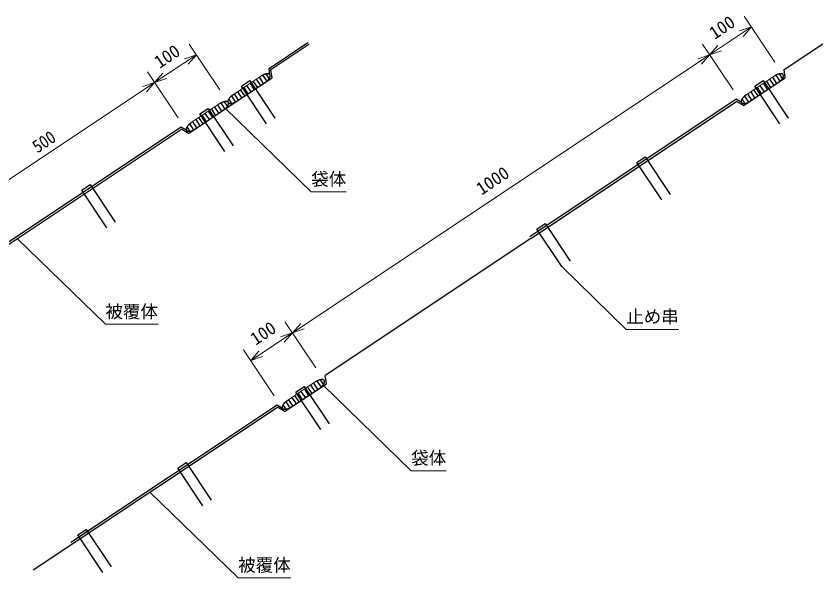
# Model space of a CAD drawing. Units: millimetres, scale not verified. Extents: x 100 to 4100, y 100 to 2919.
# Drawn here: x 955 to 2564, y 819 to 1940 of the extents above; entities that cross this region are included whole.
import ezdxf
from ezdxf.enums import TextEntityAlignment as Align

# ---------------------------------------------------------------- set-up
doc = ezdxf.new("R2010")
doc.units = ezdxf.units.MM
doc.header["$LTSCALE"] = 10
for name, color, linetype, lineweight in [('C-STR', 7, 'Continuous', 25), ('C-STR-DIM', 1, 'Continuous', 13), ('C-STR-HTXT', 1, 'Continuous', 13)]:
    doc.layers.add(name, color=color, linetype=linetype, lineweight=lineweight)
doc.styles.add('ＭＳ ゴシック', font='')
doc.styles.get('ＭＳ ゴシック').set_extended_font_data('MS Gothic')

msp = doc.modelspace()

# ---------------------------------------------------------------- linework, layer by layer
at = {"layer": 'C-STR'}
for p, q in [((1459.6, 1835.17), (1536.76, 1886.6)), ((1463.22, 1832.89), (1538.93, 1883.36)), ((2486.85, 1832.89), (2564.01, 1884.32)), ((1461.33, 1822.61), (1459.6, 1835.17)), ((1446.75, 1821.66), (1454.84, 1809.52)), ((1460.06, 1815.21), (1454.01, 1824.28)), ((1465.49, 1816.37), (1463.22, 1832.89)), ((2470.38, 1821.66), (2478.47, 1809.52)), ((2483.69, 1815.21), (2477.64, 1824.28)), ((2489.12, 1816.37), (2486.85, 1832.89)), ((1382.29, 1760.9), (1465.49, 1816.37)), ((1404.48, 1799.73), (1421.12, 1810.83)), ((1421.12, 1810.83), (1471.04, 1735.94)), ((1421.67, 1805.19), (1429.99, 1792.71)), ((1427.91, 1809.35), (1436.23, 1796.87)), ((1434.15, 1813.51), (1442.47, 1801.03)), ((1448.71, 1805.19), (1440.39, 1817.67)), ((2405.92, 1760.9), (2489.12, 1816.37)), ((2428.1, 1799.73), (2444.75, 1810.83)), ((2444.75, 1810.83), (2494.67, 1735.94)), ((2445.3, 1805.19), (2453.62, 1792.71)), ((2451.54, 1809.35), (2459.86, 1796.87)), ((2457.78, 1813.51), (2466.1, 1801.03)), ((2472.34, 1805.19), (2464.02, 1817.67)), ((1396.71, 1788.55), (1405.03, 1776.06)), ((1411.27, 1780.23), (1402.95, 1792.71)), ((1454.4, 1724.85), (1404.48, 1799.73)), ((1409.19, 1796.87), (1417.51, 1784.39)), ((1423.79, 1788.48), (1415.47, 1800.96)), ((2420.34, 1788.55), (2428.66, 1776.07)), ((2434.9, 1780.23), (2426.58, 1792.71)), ((2478.03, 1724.85), (2428.1, 1799.73)), ((2432.82, 1796.87), (2441.14, 1784.39)), ((2447.42, 1788.48), (2439.1, 1800.96)), ((1385.09, 1765.41), (1379.21, 1774.24)), ((1384.37, 1780.01), (1392.41, 1767.95)), ((1398.79, 1771.9), (1390.47, 1784.39)), ((2390.83, 1773.57), (1979.41, 1499.28)), ((2401.76, 1767.14), (2390.83, 1773.57)), ((2408.72, 1765.41), (2402.84, 1774.24)), ((2408, 1780.01), (2416.04, 1767.95)), ((2422.42, 1771.9), (2414.1, 1784.39)), ((1299.08, 1705.43), (1382.29, 1760.9)), ((1321.27, 1744.26), (1337.91, 1755.36)), ((1337.91, 1755.36), (1387.83, 1680.47)), ((1344.71, 1753.88), (1353.03, 1741.4)), ((1350.95, 1758.04), (1359.27, 1745.56)), ((1365.51, 1749.72), (1357.19, 1762.2)), ((1363.54, 1766.19), (1371.63, 1754.05)), ((1376.85, 1759.74), (1370.8, 1768.81)), ((1981.57, 1496.03), (2391.55, 1769.35)), ((2405.92, 1760.9), (2391.55, 1769.35)), ((1371.19, 1669.38), (1321.27, 1744.26)), ((1325.98, 1741.4), (1334.31, 1728.92)), ((1340.59, 1733.01), (1332.27, 1745.49)), ((1338.47, 1749.72), (1346.79, 1737.24)), ((1301.16, 1724.54), (1309.21, 1712.48)), ((1315.58, 1716.43), (1307.26, 1728.92)), ((1313.5, 1733.08), (1321.82, 1720.59)), ((1328.06, 1724.76), (1319.74, 1737.24)), ((1284, 1718.1), (872.57, 1443.81)), ((874.74, 1440.56), (1284.71, 1713.88)), ((1294.92, 1711.67), (1284, 1718.1)), ((1299.08, 1705.43), (1284.71, 1713.88)), ((1301.88, 1709.94), (1296, 1718.77)), ((2192.96, 1647.66), (2209.61, 1658.76)), ((2209.61, 1658.76), (2259.53, 1583.87)), ((2242.89, 1572.78), (2192.96, 1647.66)), ((1086.13, 1592.19), (1102.77, 1603.29)), ((1102.77, 1603.29), (1152.69, 1528.4)), ((1136.05, 1517.31), (1086.13, 1592.19)), ((1993.27, 1514.54), (2009.91, 1525.63)), ((2043.2, 1439.65), (1993.27, 1514.54)), ((2009.91, 1525.63), (2059.84, 1450.75)), ((1981.57, 1496.03), (1571.59, 1222.72)), ((1573.87, 1206.2), (1571.59, 1222.72)), ((1557.09, 1195.02), (1548.76, 1207.5)), ((1555.12, 1211.49), (1563.21, 1199.35)), ((1568.43, 1205.04), (1562.38, 1214.11)), ((1490.66, 1150.73), (1573.87, 1206.2)), ((1512.85, 1189.56), (1529.49, 1200.66)), ((1532.17, 1178.31), (1523.84, 1190.8)), ((1529.49, 1200.66), (1579.41, 1125.77)), ((1530.04, 1195.02), (1538.36, 1182.54)), ((1536.28, 1199.18), (1544.6, 1186.7)), ((1542.52, 1203.34), (1550.84, 1190.86)), ((1505.08, 1178.38), (1513.4, 1165.9)), ((1519.64, 1170.06), (1511.32, 1182.54)), ((1562.77, 1114.68), (1512.85, 1189.56)), ((1517.56, 1186.7), (1525.88, 1174.22)), ((989.16, 834.43), (1476.29, 1159.18)), ((1475.58, 1163.4), (1064.15, 889.11)), ((1486.5, 1156.97), (1475.58, 1163.4)), ((1490.66, 1150.73), (1476.29, 1159.18)), ((1493.46, 1155.24), (1487.58, 1164.07)), ((1492.74, 1169.84), (1500.79, 1157.78)), ((1507.16, 1161.74), (1498.84, 1174.22)), ((1277.71, 1037.49), (1294.35, 1048.59)), ((1294.35, 1048.59), (1344.27, 973.7)), ((1327.63, 962.61), (1277.71, 1037.49)), ((1078.02, 904.37), (1094.66, 915.46)), ((1127.94, 829.48), (1078.02, 904.37)), ((1094.66, 915.46), (1144.58, 840.58))]:
    msp.add_line(p, q, dxfattribs=at)
at = {"layer": 'C-STR', "lineweight": 13}
for p, q in [((1415.57, 1801.12), (1443.44, 1819.7)), ((2439.2, 1801.12), (2467.07, 1819.7)), ((1423.89, 1788.64), (1451.76, 1807.22)), ((2447.52, 1788.64), (2475.39, 1807.22)), ((1415.57, 1801.12), (1387.7, 1782.54)), ((1423.89, 1788.64), (1396.02, 1770.06)), ((2439.2, 1801.12), (2411.32, 1782.54)), ((2447.52, 1788.64), (2419.65, 1770.06)), ((1332.36, 1745.65), (1360.24, 1764.23)), ((1332.36, 1745.65), (1304.49, 1727.07)), ((1340.68, 1733.17), (1368.56, 1751.75)), ((1340.68, 1733.17), (1312.81, 1714.59)), ((1523.94, 1190.95), (1551.82, 1209.53)), ((1523.94, 1190.95), (1496.07, 1172.37)), ((1532.26, 1178.47), (1560.14, 1197.05)), ((1532.26, 1178.47), (1504.39, 1159.89))]:
    msp.add_line(p, q, dxfattribs=at)
at = {"layer": 'C-STR'}
for centre, radius, start, end in [((1463.54, 1789.56), 36.23, 121.4157, 123.69043), ((1463.23, 1790.06), 35.63, 119.11592, 121.41486), ((1462.63, 1791.13), 34.41, 116.7598, 119.11162), ((1461.82, 1792.72), 32.63, 114.31622, 116.75187), ((1460.88, 1794.79), 30.36, 111.75018, 114.3043), ((1459.9, 1797.24), 27.72, 109.02114, 111.73375), ((1458.94, 1799.98), 24.82, 106.08091, 108.99945), ((1458.09, 1802.89), 21.78, 102.87105, 106.05294), ((1457.4, 1805.85), 18.74, 99.31973, 102.83543), ((1456.92, 1808.75), 15.8, 95.33798, 99.27466), ((1456.65, 1811.47), 13.07, 90.81592, 95.28119), ((1456.6, 1813.91), 10.63, 85.62015, 90.74463), ((1456.75, 1816.01), 8.52, 79.59551, 85.53128), ((1457.05, 1817.72), 6.79, 72.57765, 79.48629), ((1457.44, 1819.02), 5.43, 64.42748, 72.44731), ((1457.86, 1819.92), 4.44, 55.09899, 64.28061), ((1458.22, 1820.45), 3.79, 44.7352, 54.95058), ((1458.45, 1820.69), 3.46, 33.73949, 44.61383), ((1451.83, 1821.46), 10.25, 336.54143, 341.85378), ((1458.47, 1820.71), 3.44, 22.72667, 33.68001), ((1453.78, 1820.84), 8.21, 341.73462, 347.89859), ((1458.21, 1820.6), 3.72, 12.32453, 22.74969), ((1455.42, 1820.5), 6.54, 347.76027, 354.93579), ((1457.64, 1820.46), 4.31, 2.95967, 12.42073), ((1456.71, 1820.4), 5.24, 354.78717, 3.09804), ((2487.17, 1789.56), 36.23, 121.4157, 123.69043), ((2486.86, 1790.07), 35.63, 119.11592, 121.41486), ((2486.26, 1791.13), 34.41, 116.7598, 119.11162), ((2485.45, 1792.72), 32.63, 114.31622, 116.75187), ((2484.51, 1794.79), 30.36, 111.75018, 114.3043), ((2483.53, 1797.24), 27.72, 109.02114, 111.73375), ((2482.57, 1799.98), 24.82, 106.08091, 108.99945), ((2481.72, 1802.89), 21.78, 102.87105, 106.05294), ((2481.03, 1805.85), 18.74, 99.31973, 102.83543), ((2480.55, 1808.75), 15.8, 95.33798, 99.27466), ((2480.28, 1811.47), 13.07, 90.81592, 95.28119), ((2480.23, 1813.91), 10.63, 85.62015, 90.74463), ((2480.38, 1816.01), 8.52, 79.59551, 85.53128), ((2480.68, 1817.72), 6.79, 72.57765, 79.48629), ((2481.07, 1819.02), 5.43, 64.42748, 72.44731), ((2481.49, 1819.92), 4.44, 55.09899, 64.28061), ((2481.85, 1820.45), 3.79, 44.7352, 54.95058), ((2482.08, 1820.69), 3.46, 33.73949, 44.61383), ((2475.46, 1821.46), 10.25, 336.54143, 341.85378), ((2482.1, 1820.71), 3.44, 22.72667, 33.68001), ((2477.41, 1820.84), 8.21, 341.73462, 347.89859), ((2481.84, 1820.6), 3.72, 12.32453, 22.74969), ((2479.05, 1820.5), 6.54, 347.76027, 354.93579), ((2481.27, 1820.46), 4.31, 2.95967, 12.42073), ((2480.34, 1820.4), 5.24, 354.78717, 3.09804), ((1431.7, 1837.32), 36.18, 303.68785, 305.96602), ((1432.11, 1836.75), 35.47, 305.95991, 308.26931), ((1432.94, 1835.72), 34.15, 308.25941, 310.62916), ((1434.16, 1834.31), 32.28, 310.61504, 313.07688), ((1435.77, 1832.6), 29.94, 313.05789, 315.64763), ((1437.7, 1830.73), 27.25, 315.6229, 318.38221), ((1439.9, 1828.79), 24.32, 318.35055, 321.32909), ((1442.29, 1826.9), 21.27, 321.28893, 324.54708), ((1444.77, 1825.16), 18.24, 324.4964, 328.10844), ((1447.25, 1823.63), 15.33, 328.04474, 332.10262), ((1449.63, 1822.39), 12.64, 332.02299, 336.6399), ((2455.33, 1837.32), 36.18, 303.68785, 305.96602), ((2455.74, 1836.75), 35.47, 305.95991, 308.26931), ((2456.57, 1835.72), 34.15, 308.25941, 310.62916), ((2457.79, 1834.31), 32.28, 310.61504, 313.07688), ((2459.4, 1832.61), 29.94, 313.05789, 315.64763), ((2461.33, 1830.73), 27.25, 315.6229, 318.38221), ((2463.53, 1828.79), 24.32, 318.35055, 321.32909), ((2465.92, 1826.9), 21.27, 321.28893, 324.54708), ((2468.4, 1825.16), 18.24, 324.4964, 328.10844), ((2470.87, 1823.63), 15.33, 328.04474, 332.10262), ((2473.26, 1822.39), 12.64, 332.02299, 336.6399), ((1382.75, 1769.35), 5.24, 174.78717, 183.09804), ((1384.04, 1769.25), 6.54, 167.76027, 174.93579), ((1385.68, 1768.92), 8.21, 161.73462, 167.89859), ((1387.63, 1768.3), 10.25, 156.54143, 161.85378), ((1389.83, 1767.37), 12.64, 152.02299, 156.6399), ((1392.21, 1766.12), 15.33, 148.04474, 152.10262), ((1394.69, 1764.6), 18.24, 144.4964, 148.10844), ((1397.17, 1762.86), 21.27, 141.28893, 144.54708), ((1399.56, 1760.97), 24.32, 138.35055, 141.32909), ((1401.76, 1759.03), 27.25, 135.6229, 138.38221), ((1403.69, 1757.15), 29.94, 133.05789, 135.64763), ((1405.3, 1755.45), 32.28, 130.61504, 133.07688), ((1406.52, 1754.04), 34.15, 128.25941, 130.62916), ((1407.35, 1753), 35.47, 125.95991, 128.26931), ((1407.76, 1752.43), 36.18, 123.68785, 125.96602), ((1375.92, 1800.2), 36.23, 301.4157, 303.69043), ((2406.38, 1769.35), 5.24, 174.78717, 183.09804), ((2407.67, 1769.25), 6.54, 167.76027, 174.93579), ((2409.31, 1768.92), 8.21, 161.73462, 167.89859), ((2411.26, 1768.3), 10.25, 156.54143, 161.85378), ((2413.46, 1767.37), 12.64, 152.02299, 156.6399), ((2415.84, 1766.12), 15.33, 148.04474, 152.10262), ((2418.32, 1764.6), 18.24, 144.4964, 148.10844), ((2420.8, 1762.86), 21.27, 141.28893, 144.54708), ((2423.19, 1760.97), 24.32, 138.35055, 141.32909), ((2425.39, 1759.03), 27.25, 135.6229, 138.38221), ((2427.32, 1757.15), 29.94, 133.05789, 135.64763), ((2428.93, 1755.45), 32.28, 130.61504, 133.07688), ((2430.15, 1754.04), 34.15, 128.25941, 130.62916), ((2430.97, 1753), 35.47, 125.95991, 128.26931), ((2431.39, 1752.44), 36.18, 123.68785, 125.96602), ((2399.55, 1800.2), 36.23, 301.4157, 303.69043), ((1380.34, 1734.09), 36.23, 121.4157, 123.69043), ((1380.02, 1734.6), 35.63, 119.11592, 121.41486), ((1379.43, 1735.66), 34.41, 116.7598, 119.11162), ((1378.62, 1737.25), 32.63, 114.31622, 116.75187), ((1377.68, 1739.32), 30.36, 111.75018, 114.3043), ((1376.69, 1741.77), 27.72, 109.02114, 111.73375), ((1375.74, 1744.51), 24.82, 106.08091, 108.99945), ((1374.89, 1747.42), 21.78, 102.87105, 106.05294), ((1374.2, 1750.38), 18.74, 99.31973, 102.83543), ((1349.73, 1780.25), 34.15, 308.25941, 310.62916), ((1373.71, 1753.28), 15.8, 95.33798, 99.27466), ((1350.96, 1778.84), 32.28, 310.61504, 313.07688), ((1373.44, 1756), 13.07, 90.81592, 95.28119), ((1352.56, 1777.13), 29.94, 313.05789, 315.64763), ((1373.4, 1758.44), 10.63, 85.62015, 90.74463), ((1354.5, 1775.26), 27.25, 315.6229, 318.38221), ((1373.54, 1760.54), 8.52, 79.59551, 85.53128), ((1356.7, 1773.32), 24.32, 318.35055, 321.32909), ((1373.84, 1762.25), 6.79, 72.57765, 79.48629), ((1359.08, 1771.43), 21.27, 321.28893, 324.54708), ((1374.24, 1763.55), 5.43, 64.42748, 72.44731), ((1361.56, 1769.69), 18.24, 324.4964, 328.10844), ((1374.66, 1764.45), 4.44, 55.09899, 64.28061), ((1364.04, 1768.16), 15.33, 328.04474, 332.10262), ((1375.02, 1764.98), 3.79, 44.7352, 54.95058), ((1381.82, 1769.29), 4.31, 182.95967, 192.42073), ((1366.42, 1766.92), 12.64, 332.02299, 336.6399), ((1381.24, 1769.16), 3.72, 192.32453, 202.74969), ((1375.25, 1765.22), 3.46, 33.73949, 44.61383), ((1380.99, 1769.05), 3.44, 202.72667, 213.68001), ((1368.63, 1765.99), 10.25, 336.54143, 341.85378), ((1375.26, 1765.24), 3.44, 22.72667, 33.68001), ((1381.01, 1769.07), 3.46, 213.73949, 224.61383), ((1370.58, 1765.37), 8.21, 341.73462, 347.89859), ((1375.01, 1765.13), 3.72, 12.32453, 22.74969), ((1381.24, 1769.3), 3.79, 224.7352, 234.95058), ((1372.21, 1765.03), 6.54, 347.76027, 354.93579), ((1374.43, 1764.99), 4.31, 2.95967, 12.42073), ((1373.5, 1764.93), 5.24, 354.78717, 3.09804), ((1381.6, 1769.84), 4.44, 235.09899, 244.28061), ((1382.02, 1770.74), 5.43, 244.42748, 252.44731), ((1382.41, 1772.04), 6.79, 252.57765, 259.48629), ((1382.71, 1773.74), 8.52, 259.59551, 265.53128), ((1382.86, 1775.85), 10.63, 265.62015, 270.74463), ((1382.81, 1778.29), 13.07, 270.81592, 275.28119), ((1382.54, 1781.01), 15.8, 275.33798, 279.27466), ((1382.06, 1783.9), 18.74, 279.31973, 282.83543), ((1381.37, 1786.87), 21.78, 282.87105, 286.05294), ((1380.52, 1789.78), 24.82, 286.08091, 288.99945), ((1379.56, 1792.52), 27.72, 289.02114, 291.73375), ((1378.57, 1794.97), 30.36, 291.75018, 294.3043), ((1377.64, 1797.03), 32.63, 294.31622, 296.75187), ((1376.83, 1798.63), 34.41, 296.7598, 299.11162), ((1376.23, 1799.69), 35.63, 299.11592, 301.41486), ((2405.45, 1769.29), 4.31, 182.95967, 192.42073), ((2404.87, 1769.16), 3.72, 192.32453, 202.74969), ((2404.62, 1769.05), 3.44, 202.72667, 213.68001), ((2404.64, 1769.07), 3.46, 213.73949, 224.61383), ((2404.87, 1769.3), 3.79, 224.7352, 234.95058), ((2405.23, 1769.84), 4.44, 235.09899, 244.28061), ((2405.64, 1770.74), 5.43, 244.42748, 252.44731), ((2406.04, 1772.04), 6.79, 252.57765, 259.48629), ((2406.34, 1773.75), 8.52, 259.59551, 265.53128), ((2406.49, 1775.85), 10.63, 265.62015, 270.74463), ((2406.44, 1778.29), 13.07, 270.81592, 275.28119), ((2406.17, 1781.01), 15.8, 275.33798, 279.27466), ((2405.68, 1783.9), 18.74, 279.31973, 282.83543), ((2405, 1786.87), 21.78, 282.87105, 286.05294), ((2404.14, 1789.78), 24.82, 286.08091, 288.99945), ((2403.19, 1792.52), 27.72, 289.02114, 291.73375), ((2402.2, 1794.97), 30.36, 291.75018, 294.3043), ((2401.26, 1797.03), 32.63, 294.31622, 296.75187), ((2400.46, 1798.63), 34.41, 296.7598, 299.11162), ((2399.86, 1799.69), 35.63, 299.11592, 301.41486), ((1348.49, 1781.85), 36.18, 303.68785, 305.96602), ((1348.91, 1781.28), 35.47, 305.95991, 308.26931), ((1316.35, 1705.5), 24.32, 138.35055, 141.32909), ((1318.55, 1703.56), 27.25, 135.6229, 138.38221), ((1320.49, 1701.68), 29.94, 133.05789, 135.64763), ((1322.09, 1699.98), 32.28, 130.61504, 133.07688), ((1323.32, 1698.57), 34.15, 128.25941, 130.62916), ((1324.14, 1697.53), 35.47, 125.95991, 128.26931), ((1324.56, 1696.97), 36.18, 123.68785, 125.96602), ((1299.55, 1713.88), 5.24, 174.78717, 183.09804), ((1298.62, 1713.82), 4.31, 182.95967, 192.42073), ((1300.84, 1713.78), 6.54, 167.76027, 174.93579), ((1298.04, 1713.69), 3.72, 192.32453, 202.74969), ((1302.47, 1713.45), 8.21, 161.73462, 167.89859), ((1297.78, 1713.58), 3.44, 202.72667, 213.68001), ((1304.42, 1712.83), 10.25, 156.54143, 161.85378), ((1297.8, 1713.6), 3.46, 213.73949, 224.61383), ((1306.63, 1711.9), 12.64, 152.02299, 156.6399), ((1298.03, 1713.83), 3.79, 224.7352, 234.95058), ((1309.01, 1710.65), 15.33, 148.04474, 152.10262), ((1298.39, 1714.37), 4.44, 235.09899, 244.28061), ((1311.49, 1709.13), 18.24, 144.4964, 148.10844), ((1298.81, 1715.27), 5.43, 244.42748, 252.44731), ((1313.97, 1707.39), 21.27, 141.28893, 144.54708), ((1299.2, 1716.57), 6.79, 252.57765, 259.48629), ((1299.51, 1718.28), 8.52, 259.59551, 265.53128), ((1299.65, 1720.38), 10.63, 265.62015, 270.74463), ((1299.6, 1722.82), 13.07, 270.81592, 275.28119), ((1299.34, 1725.54), 15.8, 275.33798, 279.27466), ((1298.85, 1728.43), 18.74, 279.31973, 282.83543), ((1298.16, 1731.4), 21.78, 282.87105, 286.05294), ((1297.31, 1734.31), 24.82, 286.08091, 288.99945), ((1296.36, 1737.05), 27.72, 289.02114, 291.73375), ((1295.37, 1739.5), 30.36, 291.75018, 294.3043), ((1294.43, 1741.56), 32.63, 294.31622, 296.75187), ((1293.62, 1743.16), 34.41, 296.7598, 299.11162), ((1293.03, 1744.22), 35.63, 299.11592, 301.41486), ((1292.71, 1744.73), 36.23, 301.4157, 303.69043), ((1571.91, 1179.39), 36.23, 121.4157, 123.69043), ((1571.6, 1179.9), 35.63, 119.11592, 121.41486), ((1571.01, 1180.96), 34.41, 116.7598, 119.11162), ((1570.2, 1182.55), 32.63, 114.31622, 116.75187), ((1569.26, 1184.62), 30.36, 111.75018, 114.3043), ((1568.27, 1187.07), 27.72, 109.02114, 111.73375), ((1567.32, 1189.81), 24.82, 106.08091, 108.99945), ((1566.47, 1192.72), 21.78, 102.87105, 106.05294), ((1565.78, 1195.69), 18.74, 99.31973, 102.83543), ((1565.29, 1198.58), 15.8, 95.33798, 99.27466), ((1565.02, 1201.3), 13.07, 90.81592, 95.28119), ((1564.97, 1203.74), 10.63, 85.62015, 90.74463), ((1565.12, 1205.84), 8.52, 79.59551, 85.53128), ((1565.42, 1207.55), 6.79, 72.57765, 79.48629), ((1565.82, 1208.85), 5.43, 64.42748, 72.44731), ((1566.23, 1209.75), 4.44, 55.09899, 64.28061), ((1566.6, 1210.28), 3.79, 44.7352, 54.95058), ((1558, 1212.22), 12.64, 332.02299, 336.6399), ((1566.82, 1210.52), 3.46, 33.73949, 44.61383), ((1560.21, 1211.29), 10.25, 336.54143, 341.85378), ((1566.84, 1210.54), 3.44, 22.72667, 33.68001), ((1562.15, 1210.67), 8.21, 341.73462, 347.89859), ((1566.59, 1210.43), 3.72, 12.32453, 22.74969), ((1563.79, 1210.34), 6.54, 347.76027, 354.93579), ((1566.01, 1210.3), 4.31, 2.95967, 12.42073), ((1565.08, 1210.23), 5.24, 354.78717, 3.09804), ((1540.07, 1227.15), 36.18, 303.68785, 305.96602), ((1540.49, 1226.59), 35.47, 305.95991, 308.26931), ((1541.31, 1225.55), 34.15, 308.25941, 310.62916), ((1542.54, 1224.14), 32.28, 310.61504, 313.07688), ((1544.14, 1222.44), 29.94, 313.05789, 315.64763), ((1546.07, 1220.56), 27.25, 315.6229, 318.38221), ((1548.27, 1218.62), 24.32, 318.35055, 321.32909), ((1550.66, 1216.73), 21.27, 321.28893, 324.54708), ((1553.14, 1214.99), 18.24, 324.4964, 328.10844), ((1555.62, 1213.47), 15.33, 328.04474, 332.10262), ((1491.12, 1159.19), 5.24, 174.78717, 183.09804), ((1490.19, 1159.12), 4.31, 182.95967, 192.42073), ((1492.41, 1159.08), 6.54, 167.76027, 174.93579), ((1494.05, 1158.75), 8.21, 161.73462, 167.89859), ((1496, 1158.13), 10.25, 156.54143, 161.85378), ((1498.2, 1157.2), 12.64, 152.02299, 156.6399), ((1500.59, 1155.95), 15.33, 148.04474, 152.10262), ((1503.07, 1154.43), 18.24, 144.4964, 148.10844), ((1505.55, 1152.69), 21.27, 141.28893, 144.54708), ((1507.93, 1150.8), 24.32, 138.35055, 141.32909), ((1510.13, 1148.86), 27.25, 135.6229, 138.38221), ((1512.07, 1146.98), 29.94, 133.05789, 135.64763), ((1513.67, 1145.28), 32.28, 130.61504, 133.07688), ((1514.9, 1143.87), 34.15, 128.25941, 130.62916), ((1515.72, 1142.83), 35.47, 125.95991, 128.26931), ((1516.13, 1142.27), 36.18, 123.68785, 125.96602), ((1485.2, 1188.46), 34.41, 296.7598, 299.11162), ((1484.6, 1189.52), 35.63, 299.11592, 301.41486), ((1484.29, 1190.03), 36.23, 301.4157, 303.69043), ((1489.62, 1158.99), 3.72, 192.32453, 202.74969), ((1489.36, 1158.88), 3.44, 202.72667, 213.68001), ((1489.38, 1158.9), 3.46, 213.73949, 224.61383), ((1489.61, 1159.14), 3.79, 224.7352, 234.95058), ((1489.97, 1159.67), 4.44, 235.09899, 244.28061), ((1490.39, 1160.57), 5.43, 244.42748, 252.44731), ((1490.78, 1161.87), 6.79, 252.57765, 259.48629), ((1491.08, 1163.58), 8.52, 259.59551, 265.53128), ((1491.23, 1165.68), 10.63, 265.62015, 270.74463), ((1491.18, 1168.12), 13.07, 270.81592, 275.28119), ((1490.92, 1170.84), 15.8, 275.33798, 279.27466), ((1490.43, 1173.73), 18.74, 279.31973, 282.83543), ((1489.74, 1176.7), 21.78, 282.87105, 286.05294), ((1488.89, 1179.61), 24.82, 286.08091, 288.99945), ((1487.93, 1182.35), 27.72, 289.02114, 291.73375), ((1486.95, 1184.8), 30.36, 291.75018, 294.3043), ((1486.01, 1186.87), 32.63, 294.31622, 296.75187)]:
    msp.add_arc(centre, radius, start, end, dxfattribs=at)
at = {"layer": 'C-STR-DIM'}
for p, q in [((2407.12, 1939.37), (2468.14, 1847.85)), ((2338.21, 1862.47), (2421.41, 1917.94)), ((2421.41, 1917.94), (2397.73, 1909.92)), ((2421.41, 1917.94), (2404.91, 1899.16)), ((1300.29, 1883.9), (1361.31, 1792.38)), ((2323.92, 1883.9), (2384.93, 1792.38)), ((2338.21, 1862.47), (2354.71, 1881.24)), ((2361.89, 1870.48), (2338.21, 1862.47)), ((1231.37, 1807), (1314.58, 1862.47)), ((1314.58, 1862.47), (1290.9, 1854.45)), ((1314.58, 1862.47), (1298.08, 1843.69)), ((1922.18, 1585.12), (2338.21, 1862.47)), ((2338.21, 1862.47), (2314.53, 1854.45)), ((2338.21, 1862.47), (2321.7, 1843.69)), ((1217.08, 1828.43), (1278.1, 1736.91)), ((1231.37, 1807), (1247.88, 1825.77)), ((815.35, 1529.65), (1231.37, 1807)), ((1231.37, 1807), (1207.69, 1798.98)), ((1231.37, 1807), (1214.87, 1788.22)), ((1255.06, 1815.01), (1231.37, 1807)), ((1922.18, 1585.12), (1506.16, 1307.77)), ((1491.87, 1329.2), (1552.88, 1237.68)), ((1506.16, 1307.77), (1522.66, 1326.55)), ((1422.95, 1252.3), (1506.16, 1307.77)), ((1506.16, 1307.77), (1482.48, 1299.76)), ((1506.16, 1307.77), (1489.65, 1288.99)), ((1408.66, 1273.73), (1469.68, 1182.21)), ((1422.95, 1252.3), (1439.46, 1271.08)), ((1446.63, 1260.31), (1422.95, 1252.3))]:
    msp.add_line(p, q, dxfattribs=at)
at = {"layer": 'C-STR-HTXT'}
for p, q in [((1372.77, 1755.04), (1543.55, 1588.85)), ((1543.55, 1588.85), (1613.55, 1588.85)), ((957.42, 1495.68), (1133.17, 1324.64)), ((2043.2, 1439.65), (2171.82, 1314.48)), ((1133.13, 1324.64), (1238.13, 1324.64)), ((1506.16, 1307.77), (1529.84, 1315.78)), ((2171.78, 1314.48), (2276.78, 1314.48)), ((1567.26, 1203.43), (1743.01, 1032.39)), ((1743.01, 1032.39), (1813.01, 1032.39)), ((1222.15, 989.76), (1397.91, 818.72)), ((1397.87, 818.72), (1502.87, 818.72))]:
    msp.add_line(p, q, dxfattribs=at)

# ---------------------------------------------------------------- texts
at = {"layer": 'C-STR-DIM', "color": 7, "style": 'ＭＳ ゴシック'}
for s, p in [('100', (2352.52, 1885.55)), ('100', (1245.68, 1827.79)), ('1000', (1887.59, 1574.98)), ('100', (1437.26, 1275.38))]:
    msp.add_text(s, height=25.66, rotation=33.69, dxfattribs=at).set_placement(p, align=Align.BOTTOM_LEFT)
at = {"layer": 'C-STR-DIM', "color": 7, "style": 'ＭＳ ゴシック', "width": 0.9}
msp.add_text('500', height=25.66, rotation=33.69, dxfattribs=at).set_placement((1002.33, 1658.92), align=Align.BOTTOM_LEFT)
at = {"layer": 'C-STR-HTXT', "color": 7, "style": 'ＭＳ ゴシック'}
for s, p in [('袋体', (1543.55, 1593.85)), ('被覆体', (1133.17, 1329.64)), ('止め串', (2171.82, 1319.48)), ('袋体', (1743.01, 1037.39)), ('被覆体', (1397.91, 823.72))]:
    msp.add_text(s, height=25.66, dxfattribs=at).set_placement(p, align=Align.BOTTOM_LEFT)

doc.saveas('drawing.dxf')
